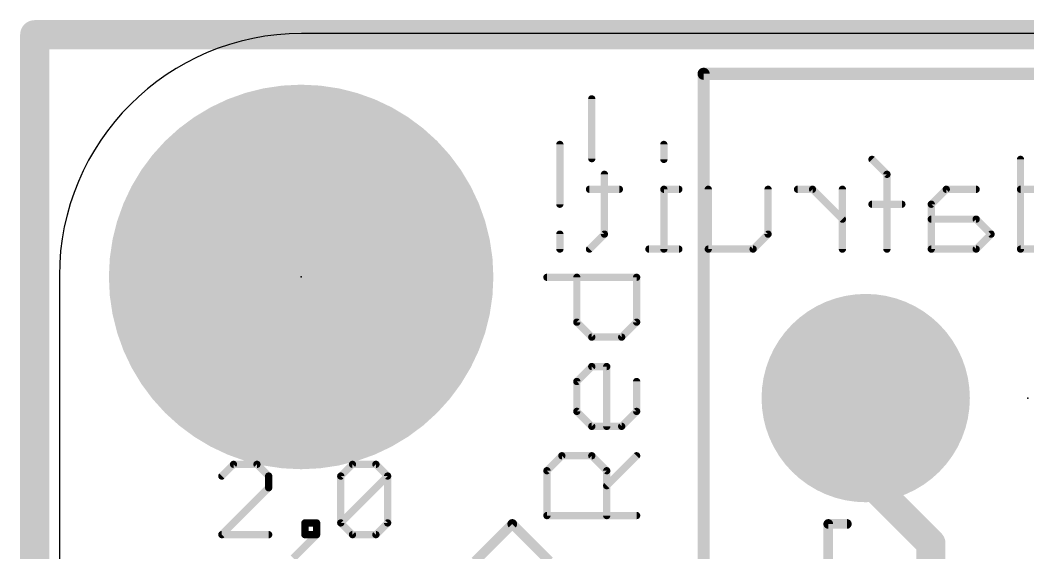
# Model space of a CAD drawing. Extents: x -0.4 to 21, y -0.4 to 20.5.
# Drawn here: x -0.41 to 10.16, y 14.89 to 20.47 of the extents above; entities that cross this region are included whole.
import ezdxf

# ---------------------------------------------------------------- set-up
doc = ezdxf.new("R2010")
doc.units = 0
for name, color, linetype in [('1', 12, 'CONTINUOUS'), ('17', 110, 'CONTINUOUS'), ('20', 53, 'CONTINUOUS'), ('21', 40, 'CONTINUOUS'), ('22', 6, 'CONTINUOUS'), ('23', 53, 'CONTINUOUS'), ('39', 12, 'CONTINUOUS'), ('40', 132, 'CONTINUOUS'), ('41', 12, 'CONTINUOUS'), ('42', 132, 'CONTINUOUS'), ('43', 110, 'CONTINUOUS'), ('48', 253, 'CONTINUOUS')]:
    doc.layers.add(name, color=color, linetype=linetype)

# ---------------------------------------------------------------- blocks, each defined once
blk = doc.blocks.new('ROUNDP')
at = {"const_width": 0.5}
blk.add_lwpolyline([(0, -0.25, 1), (0, 0.25, 1), (0, -0.25)], format="xyb", dxfattribs=at)

msp = doc.modelspace()

# ---------------------------------------------------------------- linework, layer by layer
at = {"layer": '1', "const_width": 0.3048}
for points in [[(-0.254, 20.32), (-0.254, -0.254)], [(20.828, 20.32), (-0.254, 20.32)], [(8.382, 16.51), (8.46, 16.51)], [(8.382, 15.748), (8.382, 16.51)], [(9.144, 14.986), (8.382, 15.748)], [(9.144, 11.684), (9.144, 14.986)]]:
    msp.add_lwpolyline(points, dxfattribs=at)
at = {"layer": '1', "const_width": 0.1524}
for points in [[(-0.1778, 20.32, 1), (-0.3302, 20.32)], [(-0.254, 20.3962, 1), (-0.254, 20.2438)], [(8.382, 16.5862, 1), (8.382, 16.4338)], [(8.4582, 16.51, 1), (8.3058, 16.51)], [(8.46, 16.4338, 1), (8.46, 16.5862)], [(8.4359, 15.8019, 1), (8.3281, 15.6941)], [(8.3058, 15.748, 1), (8.4582, 15.748)], [(9.2202, 14.986, 1), (9.0678, 14.986)], [(9.0901, 14.9321, 1), (9.1979, 15.0399)]]:
    msp.add_lwpolyline(points, format="xyb", dxfattribs=at)
at = {"layer": '20'}
for p, q in [((17.7904, 20.3328), (2.545, 20.3328)), ((0.005, 17.7928), (0.005, 2.5526))]:
    msp.add_line(p, q, dxfattribs=at)
msp.add_arc((2.545, 17.7928), 2.54, 90, 180, dxfattribs=at)
at = {"layer": '21'}
for points, const_width in [([(6.76, 19.91), (6.76, 14.31)], 0.127), ([(13.76, 19.91), (6.76, 19.91)], 0.127), ([(5.5876, 19.0202), (5.5876, 19.6472)], 0.0762), ([(5.1173, 17.7762), (6.0579, 17.7762)], 0.0762), ([(5.4308, 17.3059), (5.4308, 17.7762)], 0.0762), ([(6.0579, 17.7762), (6.0579, 17.3059)], 0.0762), ([(5.5876, 17.1491), (5.4308, 17.3059)], 0.0762), ([(6.0579, 17.3059), (5.9011, 17.1491)], 0.0762), ([(5.9011, 17.1491), (5.5876, 17.1491)], 0.0762), ([(5.4308, 16.6839), (5.5876, 16.8407)], 0.0762), ([(5.5876, 16.8407), (5.7444, 16.8407)], 0.0762), ([(5.7444, 16.8407), (5.7444, 16.2136)], 0.0762), ([(5.4308, 16.3704), (5.4308, 16.6839)], 0.0762), ([(6.0579, 16.6839), (6.0579, 16.3704)], 0.0762), ([(5.5876, 16.2136), (5.4308, 16.3704)], 0.0762), ([(6.0579, 16.3704), (5.9011, 16.2136)], 0.0762), ([(5.9011, 16.2136), (5.5876, 16.2136)], 0.0762), ([(5.1173, 15.7484), (5.2741, 15.9052)], 0.0762), ([(5.2741, 15.9052), (5.5876, 15.9052)], 0.0762), ([(5.5876, 15.9052), (5.7444, 15.7484)], 0.0762), ([(5.7444, 15.5916), (6.0579, 15.9052)], 0.0762), ([(5.1173, 15.2781), (5.1173, 15.7484)], 0.0762), ([(5.7444, 15.7484), (5.7444, 15.2781)], 0.0762), ([(6.0579, 15.2781), (5.1173, 15.2781)], 0.0762)]:
    msp.add_lwpolyline(points, dxfattribs=dict(at, const_width=const_width))
for points, const_width in [([(6.7918, 19.91, 1), (6.7283, 19.91)], 0.0635), ([(6.76, 19.9417, 1), (6.76, 19.8783)], 0.0635), ([(5.6067, 19.6472, 1), (5.5686, 19.6472)], 0.0381), ([(2.54, 16.03, 1), (2.54, 19.53, 1), (2.54, 16.03)], 0.1524), ([(5.5686, 19.0202, 1), (5.6067, 19.0202)], 0.0381), ([(5.1173, 17.7953, 1), (5.1173, 17.7572)], 0.0381), ([(5.4499, 17.7762, 1), (5.4118, 17.7762)], 0.0381), ([(6.077, 17.7762, 1), (6.0389, 17.7762)], 0.0381), ([(6.0579, 17.7572, 1), (6.0579, 17.7953)], 0.0381), ([(5.4443, 17.3194, 1), (5.4174, 17.2924)], 0.0381), ([(6.0714, 17.2924, 1), (6.0444, 17.3194)], 0.0381), ([(5.4118, 17.3059, 1), (5.4499, 17.3059)], 0.0381), ([(6.0389, 17.3059, 1), (6.077, 17.3059)], 0.0381), ([(5.5876, 17.1682, 1), (5.5876, 17.1301)], 0.0381), ([(5.5741, 17.1357, 1), (5.6011, 17.1626)], 0.0381), ([(5.8877, 17.1626, 1), (5.9146, 17.1357)], 0.0381), ([(5.9011, 17.1301, 1), (5.9011, 17.1682)], 0.0381), ([(5.5876, 16.8597, 1), (5.5876, 16.8216)], 0.0381), ([(5.6011, 16.8272, 1), (5.5741, 16.8542)], 0.0381), ([(5.7634, 16.8407, 1), (5.7253, 16.8407)], 0.0381), ([(5.7444, 16.8216, 1), (5.7444, 16.8597)], 0.0381), ([(5.4174, 16.6974, 1), (5.4443, 16.6704)], 0.0381), ([(5.4499, 16.6839, 1), (5.4118, 16.6839)], 0.0381), ([(6.077, 16.6839, 1), (6.0389, 16.6839)], 0.0381), ([(5.4443, 16.3839, 1), (5.4174, 16.3569)], 0.0381), ([(5.4118, 16.3704, 1), (5.4499, 16.3704)], 0.0381), ([(6.0389, 16.3704, 1), (6.077, 16.3704)], 0.0381), ([(6.0714, 16.3569, 1), (6.0444, 16.3839)], 0.0381), ([(5.5876, 16.2327, 1), (5.5876, 16.1946)], 0.0381), ([(5.5741, 16.2001, 1), (5.6011, 16.2271)], 0.0381), ([(5.7253, 16.2136, 1), (5.7634, 16.2136)], 0.0381), ([(5.8877, 16.2271, 1), (5.9146, 16.2001)], 0.0381), ([(5.9011, 16.1946, 1), (5.9011, 16.2327)], 0.0381), ([(5.2741, 15.9242, 1), (5.2741, 15.8861)], 0.0381), ([(5.2875, 15.8917, 1), (5.2606, 15.9186)], 0.0381), ([(5.6011, 15.9186, 1), (5.5741, 15.8917)], 0.0381), ([(5.5876, 15.8861, 1), (5.5876, 15.9242)], 0.0381), ([(6.0714, 15.8917, 1), (6.0444, 15.9186)], 0.0381), ([(5.1363, 15.7484, 1), (5.0982, 15.7484)], 0.0381), ([(5.1038, 15.7619, 1), (5.1308, 15.7349)], 0.0381), ([(5.7634, 15.7484, 1), (5.7253, 15.7484)], 0.0381), ([(5.7309, 15.7349, 1), (5.7578, 15.7619)], 0.0381), ([(5.7309, 15.6051, 1), (5.7578, 15.5782)], 0.0381), ([(5.1173, 15.2972, 1), (5.1173, 15.2591)], 0.0381), ([(5.0982, 15.2781, 1), (5.1363, 15.2781)], 0.0381), ([(5.7253, 15.2781, 1), (5.7634, 15.2781)], 0.0381), ([(6.0579, 15.2591, 1), (6.0579, 15.2972)], 0.0381)]:
    msp.add_lwpolyline(points, format="xyb", dxfattribs=dict(at, const_width=const_width))
at = {"layer": '22'}
for points, const_width in [([(5.2722, 19.1695, 1), (5.2341, 19.1695)], 0.0381), ([(6.3628, 19.1695, 1), (6.3247, 19.1695)], 0.0381), ([(6.3247, 19.0127, 1), (6.3628, 19.0127)], 0.0381), ([(8.5393, 19.0262, 1), (8.5123, 18.9992)], 0.0381), ([(10.1024, 19.0127, 1), (10.0643, 19.0127)], 0.0381), ([(5.7392, 18.8559, 1), (5.7011, 18.8559)], 0.0381), ([(8.7016, 18.8559, 1), (8.6635, 18.8559)], 0.0381), ([(8.6691, 18.8425, 1), (8.696, 18.8694)], 0.0381), ([(5.5633, 18.7182, 1), (5.5633, 18.6801)], 0.0381), ([(5.8769, 18.6801, 1), (5.8769, 18.7182)], 0.0381), ([(6.3628, 18.6992, 1), (6.3247, 18.6992)], 0.0381), ([(6.3438, 18.7182, 1), (6.3438, 18.6801)], 0.0381), ([(6.5006, 18.6801, 1), (6.5006, 18.7182)], 0.0381), ([(6.8281, 18.6992, 1), (6.79, 18.6992)], 0.0381), ([(7.4551, 18.6992, 1), (7.417, 18.6992)], 0.0381), ([(7.7454, 18.7182, 1), (7.7454, 18.6801)], 0.0381), ([(7.9156, 18.7126, 1), (7.8887, 18.6857)], 0.0381), ([(7.9021, 18.6801, 1), (7.9021, 18.7182)], 0.0381), ([(8.2347, 18.6992, 1), (8.1966, 18.6992)], 0.0381), ([(9.3046, 18.7182, 1), (9.3046, 18.6801)], 0.0381), ([(9.318, 18.6857, 1), (9.2911, 18.7126)], 0.0381), ([(9.6181, 18.6801, 1), (9.6181, 18.7182)], 0.0381), ([(10.0833, 18.7182, 1), (10.0833, 18.6801)], 0.0381), ([(5.2341, 18.5424, 1), (5.2722, 18.5424)], 0.0381), ([(8.5258, 18.5615, 1), (8.5258, 18.5234)], 0.0381), ([(8.8393, 18.5234, 1), (8.8393, 18.5615)], 0.0381), ([(9.1668, 18.5424, 1), (9.1287, 18.5424)], 0.0381), ([(9.1343, 18.5559, 1), (9.1613, 18.5289)], 0.0381), ([(8.2022, 18.3722, 1), (8.2291, 18.3991)], 0.0381), ([(9.1478, 18.4047, 1), (9.1478, 18.3666)], 0.0381), ([(9.6316, 18.3991, 1), (9.6046, 18.3722)], 0.0381), ([(9.6181, 18.3666, 1), (9.6181, 18.4047)], 0.0381), ([(5.2722, 18.2289, 1), (5.2341, 18.2289)], 0.0381), ([(5.7011, 18.2289, 1), (5.7392, 18.2289)], 0.0381), ([(5.7336, 18.2154, 1), (5.7066, 18.2423)], 0.0381), ([(7.417, 18.2289, 1), (7.4551, 18.2289)], 0.0381), ([(7.4495, 18.2154, 1), (7.4226, 18.2423)], 0.0381), ([(9.7883, 18.2154, 1), (9.7614, 18.2423)], 0.0381), ([(9.7614, 18.2154, 1), (9.7883, 18.2423)], 0.0381), ([(5.2341, 18.0721, 1), (5.2722, 18.0721)], 0.0381), ([(5.5499, 18.0856, 1), (5.5768, 18.0586)], 0.0381), ([(6.187, 18.0912, 1), (6.187, 18.0531)], 0.0381), ([(6.3247, 18.0721, 1), (6.3628, 18.0721)], 0.0381), ([(6.5006, 18.0531, 1), (6.5006, 18.0912)], 0.0381), ([(6.809, 18.0912, 1), (6.809, 18.0531)], 0.0381), ([(6.79, 18.0721, 1), (6.8281, 18.0721)], 0.0381), ([(7.2658, 18.0856, 1), (7.2928, 18.0586)], 0.0381), ([(7.2793, 18.0531, 1), (7.2793, 18.0912)], 0.0381), ([(8.1966, 18.0721, 1), (8.2347, 18.0721)], 0.0381), ([(8.6635, 18.0721, 1), (8.7016, 18.0721)], 0.0381), ([(9.1478, 18.0912, 1), (9.1478, 18.0531)], 0.0381), ([(9.1287, 18.0721, 1), (9.1668, 18.0721)], 0.0381), ([(9.6046, 18.0856, 1), (9.6316, 18.0586)], 0.0381), ([(9.6181, 18.0531, 1), (9.6181, 18.0912)], 0.0381), ([(10.0833, 18.0912, 1), (10.0833, 18.0531)], 0.0381), ([(10.0643, 18.0721, 1), (10.1024, 18.0721)], 0.0381), ([(4.7719, 15.2082, 1), (4.736, 15.1722)], 0.0508), ([(4.7719, 15.1722, 1), (4.736, 15.2082)], 0.0508), ([(8.0672, 15.2156, 1), (8.0672, 15.1648)], 0.0508), ([(8.0926, 15.1902, 1), (8.0418, 15.1902)], 0.0508), ([(8.2621, 15.1648, 1), (8.2621, 15.2156)], 0.0508)]:
    msp.add_lwpolyline(points, format="xyb", dxfattribs=dict(at, const_width=const_width))
for points, const_width in [([(5.2532, 19.1695), (5.2532, 18.5424)], 0.0762), ([(6.3438, 19.1695), (6.3438, 19.0127)], 0.0762), ([(8.6826, 18.8559), (8.5258, 19.0127)], 0.0762), ([(10.0833, 19.0127), (10.0833, 18.0721)], 0.0762), ([(5.7201, 18.8559), (5.7201, 18.2289)], 0.0762), ([(8.6826, 18.0721), (8.6826, 18.8559)], 0.0762), ([(5.8769, 18.6992), (5.5633, 18.6992)], 0.0762), ([(6.5006, 18.6992), (6.3438, 18.6992)], 0.0762), ([(6.3438, 18.6992), (6.3438, 18.0721)], 0.0762), ([(6.809, 18.0721), (6.809, 18.6992)], 0.0762), ([(7.4361, 18.6992), (7.4361, 18.2289)], 0.0762), ([(7.9021, 18.6992), (7.7454, 18.6992)], 0.0762), ([(8.2157, 18.3856), (7.9021, 18.6992)], 0.0762), ([(8.2157, 18.0721), (8.2157, 18.6992)], 0.0762), ([(9.3046, 18.6992), (9.1478, 18.5424)], 0.0762), ([(9.6181, 18.6992), (9.3046, 18.6992)], 0.0762), ([(10.5536, 18.6992), (10.0833, 18.6992)], 0.0762), ([(8.8393, 18.5424), (8.5258, 18.5424)], 0.0762), ([(9.1478, 18.5424), (9.1478, 18.0721)], 0.0762), ([(9.6181, 18.3856), (9.1478, 18.3856)], 0.0762), ([(9.7749, 18.2289), (9.6181, 18.3856)], 0.0762), ([(5.2532, 18.2289), (5.2532, 18.0721)], 0.0762), ([(5.7201, 18.2289), (5.5633, 18.0721)], 0.0762), ([(7.4361, 18.2289), (7.2793, 18.0721)], 0.0762), ([(9.6181, 18.0721), (9.7749, 18.2289)], 0.0762), ([(6.5006, 18.0721), (6.187, 18.0721)], 0.0762), ([(7.2793, 18.0721), (6.809, 18.0721)], 0.0762), ([(9.1478, 18.0721), (9.6181, 18.0721)], 0.0762), ([(10.0833, 18.0721), (10.5536, 18.0721)], 0.0762), ([(4.7539, 15.1902), (4.3641, 14.8004)], 0.1016), ([(5.1437, 14.8004), (4.7539, 15.1902)], 0.1016), ([(8.2621, 15.1902), (8.0672, 15.1902)], 0.1016), ([(8.0672, 15.1902), (8.0672, 14.0208)], 0.1016)]:
    msp.add_lwpolyline(points, dxfattribs=dict(at, const_width=const_width))
at = {"layer": '23'}
for p in [(2.54, 17.78), (10.16, 16.51)]:
    msp.add_point(p, dxfattribs=at)
at = {"layer": '39', "const_width": 2.032}
msp.add_lwpolyline([(2.54, 16.78, 1), (2.54, 18.78, 1), (2.54, 16.78)], format="xyb", dxfattribs=at)
at = {"layer": '40', "const_width": 2.032}
msp.add_lwpolyline([(2.54, 16.78, 1), (2.54, 18.78, 1), (2.54, 16.78)], format="xyb", dxfattribs=at)
at = {"layer": '41', "const_width": 2.032}
msp.add_lwpolyline([(2.54, 16.78, 1), (2.54, 18.78, 1), (2.54, 16.78)], format="xyb", dxfattribs=at)
at = {"layer": '42', "const_width": 2.032}
msp.add_lwpolyline([(2.54, 16.78, 1), (2.54, 18.78, 1), (2.54, 16.78)], format="xyb", dxfattribs=at)
at = {"layer": '43', "const_width": 2.032}
msp.add_lwpolyline([(2.54, 16.78, 1), (2.54, 18.78, 1), (2.54, 16.78)], format="xyb", dxfattribs=at)
at = {"layer": '48', "const_width": 0.0762}
for points in [[(1.831, 15.8153), (1.7081, 15.6925)], [(2.0767, 15.8153), (1.831, 15.8153)], [(2.1996, 15.6925), (2.0767, 15.8153)], [(2.9555, 15.6925), (3.0783, 15.8153)], [(3.0783, 15.8153), (3.3241, 15.8153)], [(3.3241, 15.8153), (3.4469, 15.6925)], [(2.1996, 15.5696), (2.1996, 15.6925)], [(2.9555, 15.201), (2.9555, 15.6925)], [(2.9555, 15.201), (3.4469, 15.6925)], [(3.4469, 15.6925), (3.4469, 15.201)], [(1.7081, 15.0781), (2.1996, 15.5696)], [(2.7023, 15.201), (2.5794, 15.201)], [(2.5794, 15.201), (2.5794, 15.0781)], [(2.7023, 15.0781), (2.7023, 15.201)], [(3.0783, 15.0781), (2.9555, 15.201)], [(3.4469, 15.201), (3.3241, 15.0781)], [(2.1996, 15.0781), (1.7081, 15.0781)], [(2.4565, 14.8324), (2.7023, 15.0781)], [(2.5794, 15.0781), (2.7023, 15.0781)], [(3.3241, 15.0781), (3.0783, 15.0781)]]:
    msp.add_lwpolyline(points, dxfattribs=at)
at = {"layer": '48', "const_width": 0.0381}
for points in [[(1.831, 15.8344, 1), (1.831, 15.7963)], [(1.8444, 15.8019, 1), (1.8175, 15.8288)], [(2.0902, 15.8288, 1), (2.0632, 15.8019)], [(2.0767, 15.7963, 1), (2.0767, 15.8344)], [(3.0783, 15.8344, 1), (3.0783, 15.7963)], [(3.0918, 15.8019, 1), (3.0649, 15.8288)], [(3.3375, 15.8288, 1), (3.3106, 15.8019)], [(3.3241, 15.7963, 1), (3.3241, 15.8344)], [(1.6946, 15.7059, 1), (1.7216, 15.679)], [(2.2186, 15.6925, 1), (2.1805, 15.6925)], [(2.1861, 15.679, 1), (2.2131, 15.7059)], [(2.9745, 15.6925, 1), (2.9364, 15.6925)], [(2.942, 15.7059, 1), (2.9689, 15.679)], [(3.466, 15.6925, 1), (3.4279, 15.6925)], [(3.4604, 15.679, 1), (3.4335, 15.7059)], [(3.4335, 15.679, 1), (3.4604, 15.7059)], [(2.1805, 15.5696, 1), (2.2186, 15.5696)], [(2.2131, 15.5561, 1), (2.1861, 15.5831)], [(2.5984, 15.201, 1), (2.5603, 15.201)], [(2.5794, 15.22, 1), (2.5794, 15.1819)], [(2.7213, 15.201, 1), (2.6832, 15.201)], [(2.7023, 15.1819, 1), (2.7023, 15.22)], [(2.9364, 15.201, 1), (2.9745, 15.201)], [(2.9689, 15.2144, 1), (2.942, 15.1875)], [(2.942, 15.2144, 1), (2.9689, 15.1875)], [(3.4279, 15.201, 1), (3.466, 15.201)], [(3.4604, 15.1875, 1), (3.4335, 15.2144)], [(1.7081, 15.0972, 1), (1.7081, 15.0591)], [(1.6946, 15.0916, 1), (1.7216, 15.0646)], [(2.1996, 15.0591, 1), (2.1996, 15.0972)], [(2.5794, 15.0972, 1), (2.5794, 15.0591)], [(2.7157, 15.0646, 1), (2.6888, 15.0916)], [(2.7023, 15.0591, 1), (2.7023, 15.0972)], [(3.0783, 15.0972, 1), (3.0783, 15.0591)], [(3.0649, 15.0646, 1), (3.0918, 15.0916)], [(3.3106, 15.0916, 1), (3.3375, 15.0646)], [(3.3241, 15.0591, 1), (3.3241, 15.0972)], [(2.5603, 15.0781, 1), (2.5984, 15.0781)], [(2.6832, 15.0781, 1), (2.7213, 15.0781)]]:
    msp.add_lwpolyline(points, format="xyb", dxfattribs=at)

# ---------------------------------------------------------------- block references
at = {"layer": '17'}
for p, xscale, yscale in [((2.54, 17.78), 3, 3), ((2.54, 17.78), 3, 3), ((8.46, 16.51), 2.1844, 2.1844), ((8.46, 16.51), 2.1844, 2.1844)]:
    msp.add_blockref('ROUNDP', p, dxfattribs=dict(at, xscale=xscale, yscale=yscale))

doc.saveas('drawing.dxf')
